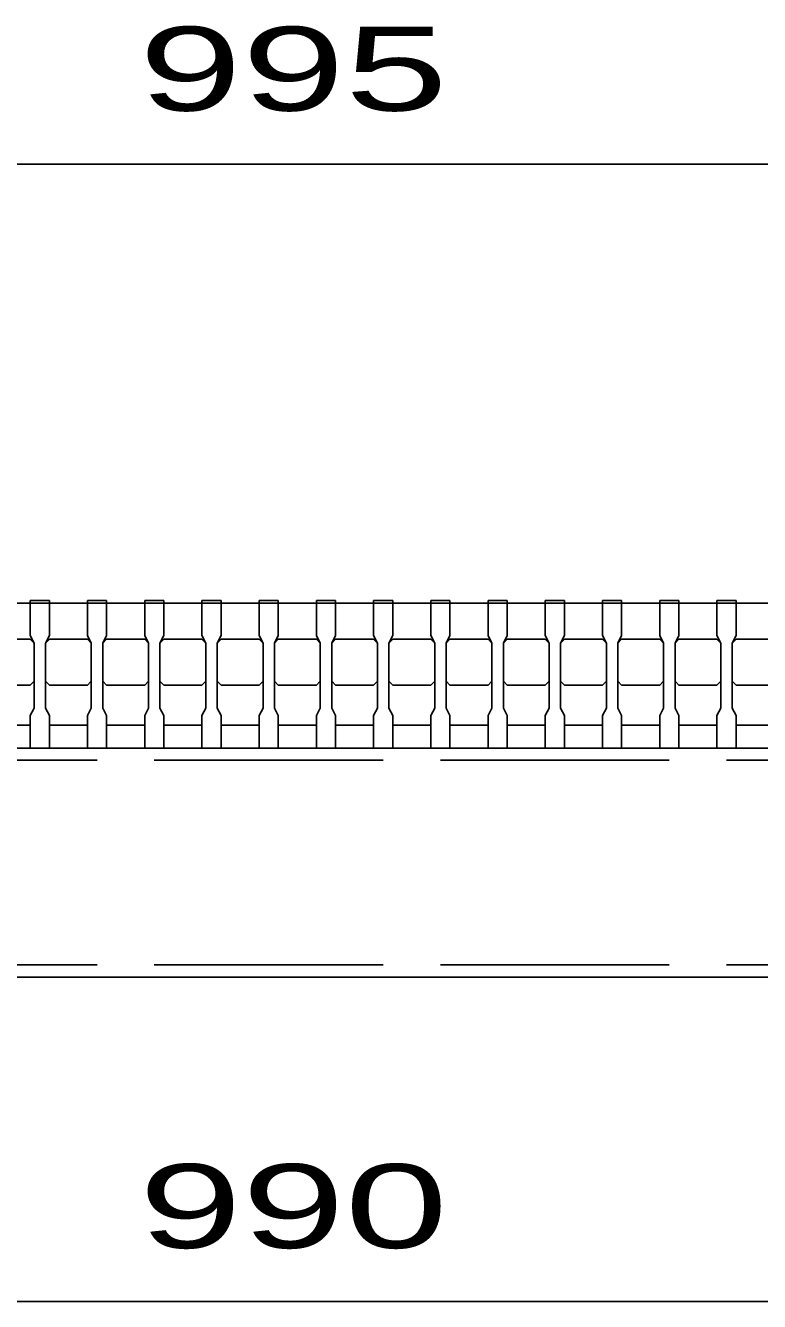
# Model space of a CAD drawing. Units: millimetres, scale not verified. Extents: x -1820 to 1731, y -1282 to 1054.
# Drawn here: x -989.5 to -797.1, y -767.6 to -433.3 of the extents above; entities that cross this region are included whole.
import ezdxf
from ezdxf.enums import TextEntityAlignment as Align

# ---------------------------------------------------------------- set-up
doc = ezdxf.new("R2010")
doc.units = ezdxf.units.MM
doc.header["$LTSCALE"] = 10
doc.linetypes.add('DASHED', pattern=[7.5, 6, -1.5])
doc.layers.add('16', color=3, linetype='Continuous', lineweight=25)
doc.layers.add('22', color=4, linetype='Continuous', lineweight=25)
doc.styles.add('ベクトル', font='')
doc.styles.get('ベクトル').set_extended_font_data('ベクトル')

msp = doc.modelspace()

# ---------------------------------------------------------------- linework, layer by layer
at = {"layer": '16'}
for p, q in [((-1408.27, -584.65), (-413.27, -584.65)), ((-988.27, -584.65), (-988.27, -583.95)), ((-988.27, -583.95), (-983.27, -583.95)), ((-988.27, -584.65), (-988.27, -593.15)), ((-983.27, -584.65), (-988.27, -584.65)), ((-983.27, -583.95), (-983.27, -584.65)), ((-983.27, -593.15), (-983.27, -584.65)), ((-973.27, -584.65), (-973.27, -583.95)), ((-973.27, -583.95), (-968.27, -583.95)), ((-973.27, -584.65), (-973.27, -593.15)), ((-968.27, -584.65), (-973.27, -584.65)), ((-968.27, -583.95), (-968.27, -584.65)), ((-968.27, -593.15), (-968.27, -584.65)), ((-958.27, -584.65), (-958.27, -583.95)), ((-958.27, -583.95), (-953.27, -583.95)), ((-958.27, -584.65), (-958.27, -593.15)), ((-953.27, -584.65), (-958.27, -584.65)), ((-953.27, -583.95), (-953.27, -584.65)), ((-953.27, -593.15), (-953.27, -584.65)), ((-943.27, -584.65), (-943.27, -583.95)), ((-943.27, -583.95), (-938.27, -583.95)), ((-943.27, -584.65), (-943.27, -593.15)), ((-938.27, -584.65), (-943.27, -584.65)), ((-938.27, -583.95), (-938.27, -584.65)), ((-938.27, -593.15), (-938.27, -584.65)), ((-928.27, -584.65), (-928.27, -583.95)), ((-928.27, -583.95), (-923.27, -583.95)), ((-928.27, -584.65), (-928.27, -593.15)), ((-923.27, -584.65), (-928.27, -584.65)), ((-923.27, -583.95), (-923.27, -584.65)), ((-923.27, -593.15), (-923.27, -584.65)), ((-913.27, -584.65), (-913.27, -583.95)), ((-913.27, -583.95), (-908.27, -583.95)), ((-913.27, -584.65), (-913.27, -593.15)), ((-908.27, -584.65), (-913.27, -584.65)), ((-908.27, -583.95), (-908.27, -584.65)), ((-908.27, -593.15), (-908.27, -584.65)), ((-898.27, -584.65), (-898.27, -583.95)), ((-898.27, -583.95), (-893.27, -583.95)), ((-898.27, -584.65), (-898.27, -593.15)), ((-893.27, -584.65), (-898.27, -584.65)), ((-893.27, -583.95), (-893.27, -584.65)), ((-893.27, -593.15), (-893.27, -584.65)), ((-883.27, -584.65), (-883.27, -583.95)), ((-883.27, -583.95), (-878.27, -583.95)), ((-883.27, -584.65), (-883.27, -593.15)), ((-878.27, -584.65), (-883.27, -584.65)), ((-878.27, -583.95), (-878.27, -584.65)), ((-878.27, -593.15), (-878.27, -584.65)), ((-868.27, -584.65), (-868.27, -583.95)), ((-868.27, -583.95), (-863.27, -583.95)), ((-868.27, -584.65), (-868.27, -593.15)), ((-863.27, -584.65), (-868.27, -584.65)), ((-863.27, -583.95), (-863.27, -584.65)), ((-863.27, -593.15), (-863.27, -584.65)), ((-853.27, -584.65), (-853.27, -583.95)), ((-853.27, -583.95), (-848.27, -583.95)), ((-853.27, -584.65), (-853.27, -593.15)), ((-848.27, -584.65), (-853.27, -584.65)), ((-848.27, -583.95), (-848.27, -584.65)), ((-848.27, -593.15), (-848.27, -584.65)), ((-838.27, -584.65), (-838.27, -583.95)), ((-838.27, -583.95), (-833.27, -583.95)), ((-838.27, -584.65), (-838.27, -593.15)), ((-833.27, -584.65), (-838.27, -584.65)), ((-833.27, -583.95), (-833.27, -584.65)), ((-833.27, -593.15), (-833.27, -584.65)), ((-823.27, -584.65), (-823.27, -583.95)), ((-823.27, -583.95), (-818.27, -583.95)), ((-823.27, -584.65), (-823.27, -593.15)), ((-818.27, -584.65), (-823.27, -584.65)), ((-818.27, -583.95), (-818.27, -584.65)), ((-818.27, -593.15), (-818.27, -584.65)), ((-808.27, -584.65), (-808.27, -583.95)), ((-808.27, -583.95), (-803.27, -583.95)), ((-808.27, -584.65), (-808.27, -593.15)), ((-803.27, -584.65), (-808.27, -584.65)), ((-803.27, -583.95), (-803.27, -584.65)), ((-803.27, -593.15), (-803.27, -584.65)), ((-998.27, -594.15), (-988.27, -594.15)), ((-988.27, -593.15), (-987.27, -595.15)), ((-988.27, -594.15), (-987.27, -595.15)), ((-984.27, -595.15), (-983.27, -593.15)), ((-984.27, -595.15), (-983.27, -594.15)), ((-983.27, -594.15), (-973.27, -594.15)), ((-973.27, -593.15), (-972.27, -595.15)), ((-973.27, -594.15), (-972.27, -595.15)), ((-969.27, -595.15), (-968.27, -593.15)), ((-969.27, -595.15), (-968.27, -594.15)), ((-968.27, -594.15), (-958.27, -594.15)), ((-958.27, -593.15), (-957.27, -595.15)), ((-958.27, -594.15), (-957.27, -595.15)), ((-954.27, -595.15), (-953.27, -593.15)), ((-954.27, -595.15), (-953.27, -594.15)), ((-953.27, -594.15), (-943.27, -594.15)), ((-943.27, -593.15), (-942.27, -595.15)), ((-943.27, -594.15), (-942.27, -595.15)), ((-939.27, -595.15), (-938.27, -593.15)), ((-939.27, -595.15), (-938.27, -594.15)), ((-938.27, -594.15), (-928.27, -594.15)), ((-928.27, -593.15), (-927.27, -595.15)), ((-928.27, -594.15), (-927.27, -595.15)), ((-924.27, -595.15), (-923.27, -593.15)), ((-924.27, -595.15), (-923.27, -594.15)), ((-923.27, -594.15), (-913.27, -594.15)), ((-913.27, -593.15), (-912.27, -595.15)), ((-913.27, -594.15), (-912.27, -595.15)), ((-909.27, -595.15), (-908.27, -593.15)), ((-909.27, -595.15), (-908.27, -594.15)), ((-908.27, -594.15), (-898.27, -594.15)), ((-898.27, -593.15), (-897.27, -595.15)), ((-898.27, -594.15), (-897.27, -595.15)), ((-894.27, -595.15), (-893.27, -593.15)), ((-894.27, -595.15), (-893.27, -594.15)), ((-893.27, -594.15), (-883.27, -594.15)), ((-883.27, -593.15), (-882.27, -595.15)), ((-883.27, -594.15), (-882.27, -595.15)), ((-879.27, -595.15), (-878.27, -593.15)), ((-879.27, -595.15), (-878.27, -594.15)), ((-878.27, -594.15), (-868.27, -594.15)), ((-868.27, -593.15), (-867.27, -595.15)), ((-868.27, -594.15), (-867.27, -595.15)), ((-864.27, -595.15), (-863.27, -593.15)), ((-864.27, -595.15), (-863.27, -594.15)), ((-863.27, -594.15), (-853.27, -594.15)), ((-853.27, -593.15), (-852.27, -595.15)), ((-853.27, -594.15), (-852.27, -595.15)), ((-849.27, -595.15), (-848.27, -593.15)), ((-849.27, -595.15), (-848.27, -594.15)), ((-848.27, -594.15), (-838.27, -594.15)), ((-838.27, -593.15), (-837.27, -595.15)), ((-838.27, -594.15), (-837.27, -595.15)), ((-834.27, -595.15), (-833.27, -593.15)), ((-834.27, -595.15), (-833.27, -594.15)), ((-833.27, -594.15), (-823.27, -594.15)), ((-823.27, -593.15), (-822.27, -595.15)), ((-823.27, -594.15), (-822.27, -595.15)), ((-819.27, -595.15), (-818.27, -593.15)), ((-819.27, -595.15), (-818.27, -594.15)), ((-818.27, -594.15), (-808.27, -594.15)), ((-808.27, -593.15), (-807.27, -595.15)), ((-808.27, -594.15), (-807.27, -595.15)), ((-804.27, -595.15), (-803.27, -593.15)), ((-804.27, -595.15), (-803.27, -594.15)), ((-803.27, -594.15), (-793.27, -594.15)), ((-987.27, -595.15), (-987.27, -612.15)), ((-984.27, -612.15), (-984.27, -595.15)), ((-972.27, -595.15), (-972.27, -612.15)), ((-969.27, -612.15), (-969.27, -595.15)), ((-957.27, -595.15), (-957.27, -612.15)), ((-954.27, -612.15), (-954.27, -595.15)), ((-942.27, -595.15), (-942.27, -612.15)), ((-939.27, -612.15), (-939.27, -595.15)), ((-927.27, -595.15), (-927.27, -612.15)), ((-924.27, -612.15), (-924.27, -595.15)), ((-912.27, -595.15), (-912.27, -612.15)), ((-909.27, -612.15), (-909.27, -595.15)), ((-897.27, -595.15), (-897.27, -612.15)), ((-894.27, -612.15), (-894.27, -595.15)), ((-882.27, -595.15), (-882.27, -612.15)), ((-879.27, -612.15), (-879.27, -595.15)), ((-867.27, -595.15), (-867.27, -612.15)), ((-864.27, -612.15), (-864.27, -595.15)), ((-852.27, -595.15), (-852.27, -612.15)), ((-849.27, -612.15), (-849.27, -595.15)), ((-837.27, -595.15), (-837.27, -612.15)), ((-834.27, -612.15), (-834.27, -595.15)), ((-822.27, -595.15), (-822.27, -612.15)), ((-819.27, -612.15), (-819.27, -595.15)), ((-807.27, -595.15), (-807.27, -612.15)), ((-804.27, -612.15), (-804.27, -595.15)), ((-988.27, -606.15), (-998.27, -606.15)), ((-987.27, -605.15), (-988.27, -606.15)), ((-983.27, -606.15), (-984.27, -605.15)), ((-973.27, -606.15), (-983.27, -606.15)), ((-972.27, -605.15), (-973.27, -606.15)), ((-968.27, -606.15), (-969.27, -605.15)), ((-958.27, -606.15), (-968.27, -606.15)), ((-957.27, -605.15), (-958.27, -606.15)), ((-953.27, -606.15), (-954.27, -605.15)), ((-943.27, -606.15), (-953.27, -606.15)), ((-942.27, -605.15), (-943.27, -606.15)), ((-938.27, -606.15), (-939.27, -605.15)), ((-928.27, -606.15), (-938.27, -606.15)), ((-927.27, -605.15), (-928.27, -606.15)), ((-923.27, -606.15), (-924.27, -605.15)), ((-913.27, -606.15), (-923.27, -606.15)), ((-912.27, -605.15), (-913.27, -606.15)), ((-908.27, -606.15), (-909.27, -605.15)), ((-898.27, -606.15), (-908.27, -606.15)), ((-897.27, -605.15), (-898.27, -606.15)), ((-893.27, -606.15), (-894.27, -605.15)), ((-883.27, -606.15), (-893.27, -606.15)), ((-882.27, -605.15), (-883.27, -606.15)), ((-878.27, -606.15), (-879.27, -605.15)), ((-868.27, -606.15), (-878.27, -606.15)), ((-867.27, -605.15), (-868.27, -606.15)), ((-863.27, -606.15), (-864.27, -605.15)), ((-853.27, -606.15), (-863.27, -606.15)), ((-852.27, -605.15), (-853.27, -606.15)), ((-848.27, -606.15), (-849.27, -605.15)), ((-838.27, -606.15), (-848.27, -606.15)), ((-837.27, -605.15), (-838.27, -606.15)), ((-833.27, -606.15), (-834.27, -605.15)), ((-823.27, -606.15), (-833.27, -606.15)), ((-822.27, -605.15), (-823.27, -606.15)), ((-818.27, -606.15), (-819.27, -605.15)), ((-808.27, -606.15), (-818.27, -606.15)), ((-807.27, -605.15), (-808.27, -606.15)), ((-803.27, -606.15), (-804.27, -605.15)), ((-793.27, -606.15), (-803.27, -606.15)), ((-987.27, -612.15), (-988.27, -614.15)), ((-988.27, -614.15), (-988.27, -622.65)), ((-983.27, -614.15), (-984.27, -612.15)), ((-983.27, -622.65), (-983.27, -614.15)), ((-972.27, -612.15), (-973.27, -614.15)), ((-973.27, -614.15), (-973.27, -622.65)), ((-968.27, -614.15), (-969.27, -612.15)), ((-968.27, -622.65), (-968.27, -614.15)), ((-957.27, -612.15), (-958.27, -614.15)), ((-958.27, -614.15), (-958.27, -622.65)), ((-953.27, -614.15), (-954.27, -612.15)), ((-953.27, -622.65), (-953.27, -614.15)), ((-942.27, -612.15), (-943.27, -614.15)), ((-943.27, -614.15), (-943.27, -622.65)), ((-938.27, -614.15), (-939.27, -612.15)), ((-938.27, -622.65), (-938.27, -614.15)), ((-927.27, -612.15), (-928.27, -614.15)), ((-928.27, -614.15), (-928.27, -622.65)), ((-923.27, -614.15), (-924.27, -612.15)), ((-923.27, -622.65), (-923.27, -614.15)), ((-912.27, -612.15), (-913.27, -614.15)), ((-913.27, -614.15), (-913.27, -622.65)), ((-908.27, -614.15), (-909.27, -612.15)), ((-908.27, -622.65), (-908.27, -614.15)), ((-897.27, -612.15), (-898.27, -614.15)), ((-898.27, -614.15), (-898.27, -622.65)), ((-893.27, -614.15), (-894.27, -612.15)), ((-893.27, -622.65), (-893.27, -614.15)), ((-882.27, -612.15), (-883.27, -614.15)), ((-883.27, -614.15), (-883.27, -622.65)), ((-878.27, -614.15), (-879.27, -612.15)), ((-878.27, -622.65), (-878.27, -614.15)), ((-867.27, -612.15), (-868.27, -614.15)), ((-868.27, -614.15), (-868.27, -622.65)), ((-863.27, -614.15), (-864.27, -612.15)), ((-863.27, -622.65), (-863.27, -614.15)), ((-852.27, -612.15), (-853.27, -614.15)), ((-853.27, -614.15), (-853.27, -622.65)), ((-848.27, -614.15), (-849.27, -612.15)), ((-848.27, -622.65), (-848.27, -614.15)), ((-837.27, -612.15), (-838.27, -614.15)), ((-838.27, -614.15), (-838.27, -622.65)), ((-833.27, -614.15), (-834.27, -612.15)), ((-833.27, -622.65), (-833.27, -614.15)), ((-822.27, -612.15), (-823.27, -614.15)), ((-823.27, -614.15), (-823.27, -622.65)), ((-818.27, -614.15), (-819.27, -612.15)), ((-818.27, -622.65), (-818.27, -614.15)), ((-807.27, -612.15), (-808.27, -614.15)), ((-808.27, -614.15), (-808.27, -622.65)), ((-803.27, -614.15), (-804.27, -612.15)), ((-803.27, -622.65), (-803.27, -614.15)), ((-998.27, -616.65), (-988.27, -616.65)), ((-983.27, -616.65), (-973.27, -616.65)), ((-968.27, -616.65), (-958.27, -616.65)), ((-953.27, -616.65), (-943.27, -616.65)), ((-938.27, -616.65), (-928.27, -616.65)), ((-923.27, -616.65), (-913.27, -616.65)), ((-908.27, -616.65), (-898.27, -616.65)), ((-893.27, -616.65), (-883.27, -616.65)), ((-878.27, -616.65), (-868.27, -616.65)), ((-863.27, -616.65), (-853.27, -616.65)), ((-848.27, -616.65), (-838.27, -616.65)), ((-833.27, -616.65), (-823.27, -616.65)), ((-818.27, -616.65), (-808.27, -616.65)), ((-803.27, -616.65), (-793.27, -616.65)), ((-1405.77, -622.65), (-415.77, -622.65)), ((-988.27, -622.65), (-983.27, -622.65)), ((-973.27, -622.65), (-968.27, -622.65)), ((-958.27, -622.65), (-953.27, -622.65)), ((-943.27, -622.65), (-938.27, -622.65)), ((-928.27, -622.65), (-923.27, -622.65)), ((-913.27, -622.65), (-908.27, -622.65)), ((-898.27, -622.65), (-893.27, -622.65)), ((-883.27, -622.65), (-878.27, -622.65)), ((-868.27, -622.65), (-863.27, -622.65)), ((-853.27, -622.65), (-848.27, -622.65)), ((-838.27, -622.65), (-833.27, -622.65)), ((-823.27, -622.65), (-818.27, -622.65)), ((-808.27, -622.65), (-803.27, -622.65)), ((-415.77, -682.65), (-1405.77, -682.65))]:
    msp.add_line(p, q, dxfattribs=at)
at = {"layer": '16', "linetype": 'DASHED'}
for p, q in [((-1405.77, -625.85), (-415.77, -625.85)), ((-1405.77, -679.45), (-415.77, -679.45))]:
    msp.add_line(p, q, dxfattribs=at)
at = {"layer": '22'}
for p, q in [((-1408.27, -469.65), (-413.27, -469.65)), ((-1405.77, -767.65), (-415.77, -767.65))]:
    msp.add_line(p, q, dxfattribs=at)

# ---------------------------------------------------------------- texts
at = {"layer": '22', "color": 2, "style": 'ベクトル', "width": 1.65}
for s, p in [(' 995 ', (-973.27, -444.65)), (' 990 ', (-973.27, -742.65))]:
    msp.add_text(s, height=21.99, dxfattribs=at).set_placement(p, align=Align.MIDDLE_LEFT)

doc.saveas('drawing.dxf')
